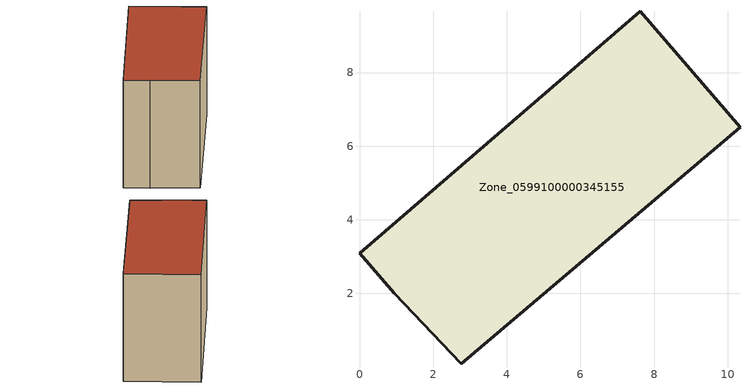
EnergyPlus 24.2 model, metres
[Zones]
Zone_0599100000345155
 floor ground (C_G): 10.33,6.51 2.76,0.09 0.94,2 0,3.1 7.63,9.67 z0
 wall outside (C_F): 10.33,6.51 7.63,9.67 0,3.1 0.94,2 2.76,0.09 10.33,6.51 z0:6.17
 roof outside (C_R): 2.76,0.09 10.33,6.51 7.63,9.67 0,3.1 0.94,2 z6.17
[BUILDING]
Pand.0599100000345155: North Axis=0; Terrain=City; Loads Convergence Tolerance Value=0.04; Temperature Convergence Tolerance Value=0.4; Solar Distribution=FullExterior; Maximum Number of Warmup Days=25; Minimum Number of Warmup Days=1
[Site:Location]
Rotterdam.The.Hague.AP_ZH_NLD Design_Conditions: Latitude=51.96; Longitude=4.45; Time Zone=1; Elevation=-4.5
[SITE:GROUNDTEMPERATURE:BUILDINGSURFACE]
18, 18, 18, 18, 18, 18, 18, 18, 18, 18, 18, 18
[MATERIAL] Thermal Absorptance=0.9; Solar Absorptance=0.7; Visible Absorptance=0.7
Name | Roughness | Thickness | Conductivity | Density | Specific Heat
G.TC.1992-2005 | MediumSmooth | 0.15 | 0.06 | 540 | 1210
F.TC.1992-2005 | Rough | 0.3 | 0.12 | 1920 | 840
R.TC.1992-2005 | MediumRough | 0.2 | 0.08 | 1500 | 1000
[CONSTRUCTION]
C_G: G.TC.1992-2005
C_F: F.TC.1992-2005
C_R: R.TC.1992-2005
[ZONE]
Zone_0599100000345155: Type=1; Multiplier=1; Ceiling Height=Autocalculate; Volume=Autocalculate; Floor Area=autocalculate; Part of Total Floor Area=Yes
[ZONEINFILTRATION:DESIGNFLOWRATE]
Infil_Zone_0599100000345155: Zone or ZoneList or Space or SpaceList=Zone_0599100000345155; Schedule=AlwaysOn; Design Flow Rate Calculation Method=Flow/Area; Flow Rate per Floor Area=0.0015; Constant Term Coefficient=1; Temperature Term Coefficient=0; Velocity Term Coefficient=0; Velocity Squared Term Coefficient=0
[HVACTEMPLATE:ZONE:IDEALLOADSAIRSYSTEM]
Zone_0599100000345155: Maximum Heating Supply Air Temperature=50; Minimum Cooling Supply Air Temperature=13; Maximum Heating Supply Air Humidity Ratio=0.0156; Minimum Cooling Supply Air Humidity Ratio=0.0077; Heating Limit=NoLimit; Cooling Limit=NoLimit; Dehumidification Control Type=ConstantSensibleHeatRatio; Cooling Sensible Heat Ratio=0.7; Dehumidification Setpoint=60; Humidification Control Type=None; Humidification Setpoint=30; Outdoor Air Method=None; Outdoor Air Flow Rate per Person=0.00944; Outdoor Air Flow Rate per Zone Floor Area=0; Outdoor Air Flow Rate per Zone=0; Demand Controlled Ventilation Type=None; Outdoor Air Economizer Type=NoEconomizer; Heat Recovery Type=None; Sensible Heat Recovery Effectiveness=0.7; Latent Heat Recovery Effectiveness=0.65
[ZONECONTROL:THERMOSTAT]
ThermostatControl_Zone_0599100000345155: Zone or ZoneList=Zone_0599100000345155; Control Type Schedule=DualSetpointControlType; Control 1=Thermostat_Zone_0599100000345155; Temperature Difference Between Cutout And Setpoint=0
[THERMOSTATSETPOINT:DUALSETPOINT]
Thermostat_Zone_0599100000345155: Heating Setpoint Temperature Schedule=HeatingSetpoint_Zone_0599100000345155; Cooling Setpoint Temperature Schedule=CoolingSetpoint_Zone_0599100000345155
[SCHEDULE:COMPACT]
HeatingSetpoint_Zone_0599100000345155: Through: 12/31, For: AllDays, Until: 24:00, 21
CoolingSetpoint_Zone_0599100000345155: Through: 12/31, For: AllDays, Until: 24:00, 24
DualSetpointControlType: Through: 12/31, For: AllDays, Until: 24:00, 4
AlwaysOn: Through: 12/31, For: AllDays, Until: 24:00, 1
